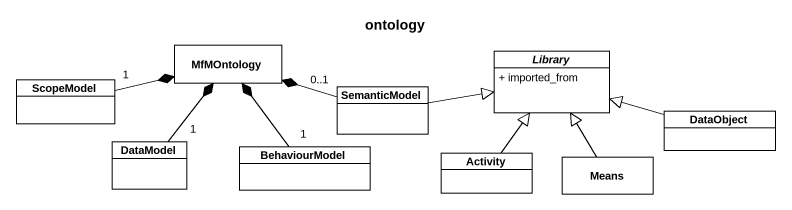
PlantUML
@startuml
title ontology
hide circle
hide empty members
skinparam classAttributeIconSize 0
class MfMOntology #FFFFFF
class ScopeModel #FFFFFF
class SemanticModel #FFFFFF
abstract class Library #FFFFFF {
  + imported_from
}
class DataObject #FFFFFF
class DataModel #FFFFFF
class BehaviourModel #FFFFFF
class Activity #FFFFFF
class Means #FFFFFF
ScopeModel "1" -right-* MfMOntology
SemanticModel "0..1" -left-* MfMOntology
SemanticModel -right-|> Library
DataObject -left-|> Library
DataModel "1" -up-* MfMOntology
BehaviourModel "1" -up-* MfMOntology
Activity -up-|> Library
Means -up-|> Library
@enduml
